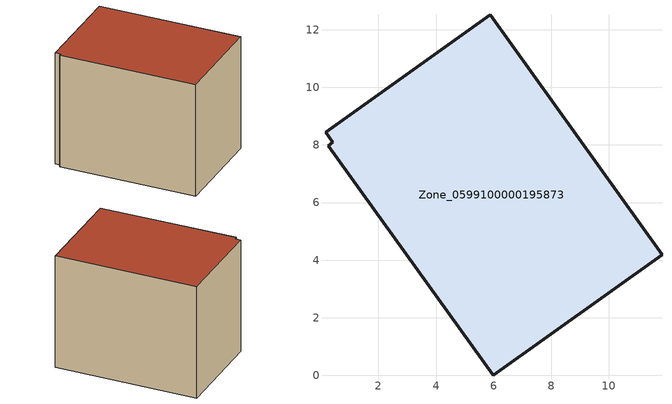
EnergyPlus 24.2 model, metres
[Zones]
Zone_0599100000195873
 floor ground (C_G): 0.26,7.97 0.41,8.09 0.16,8.44 5.88,12.53 11.84,4.19 5.98,0 z0
 wall outside (C_F): 5.98,0 11.84,4.19 5.88,12.53 0.16,8.44 0.41,8.09 0.26,7.97 5.98,0 z0:8.35
 roof outside (C_R): 0.41,8.09 0.26,7.97 5.98,0 11.84,4.19 5.88,12.53 0.16,8.44 z8.35
[BUILDING]
Pand.0599100000195873: North Axis=0; Terrain=City; Loads Convergence Tolerance Value=0.04; Temperature Convergence Tolerance Value=0.4; Solar Distribution=FullExterior; Maximum Number of Warmup Days=25; Minimum Number of Warmup Days=1
[Site:Location]
Rotterdam.The.Hague.AP_ZH_NLD Design_Conditions: Latitude=51.96; Longitude=4.45; Time Zone=1; Elevation=-4.5
[SITE:GROUNDTEMPERATURE:BUILDINGSURFACE]
18, 18, 18, 18, 18, 18, 18, 18, 18, 18, 18, 18
[MATERIAL] Thermal Absorptance=0.9; Solar Absorptance=0.7; Visible Absorptance=0.7
Name | Roughness | Thickness | Conductivity | Density | Specific Heat
G.TC.1992-2005 | MediumSmooth | 0.15 | 0.06 | 540 | 1210
F.TC.1992-2005 | Rough | 0.3 | 0.12 | 1920 | 840
R.TC.1992-2005 | MediumRough | 0.2 | 0.08 | 1500 | 1000
[CONSTRUCTION]
C_G: G.TC.1992-2005
C_F: F.TC.1992-2005
C_R: R.TC.1992-2005
[ZONE]
Zone_0599100000195873: Type=1; Multiplier=1; Ceiling Height=Autocalculate; Volume=Autocalculate; Floor Area=autocalculate; Part of Total Floor Area=Yes
[ZONEINFILTRATION:DESIGNFLOWRATE]
Infil_Zone_0599100000195873: Zone or ZoneList or Space or SpaceList=Zone_0599100000195873; Schedule=AlwaysOn; Design Flow Rate Calculation Method=Flow/Area; Flow Rate per Floor Area=0.0015; Constant Term Coefficient=1; Temperature Term Coefficient=0; Velocity Term Coefficient=0; Velocity Squared Term Coefficient=0
[HVACTEMPLATE:ZONE:IDEALLOADSAIRSYSTEM]
Zone_0599100000195873: Maximum Heating Supply Air Temperature=50; Minimum Cooling Supply Air Temperature=13; Maximum Heating Supply Air Humidity Ratio=0.0156; Minimum Cooling Supply Air Humidity Ratio=0.0077; Heating Limit=NoLimit; Cooling Limit=NoLimit; Dehumidification Control Type=ConstantSensibleHeatRatio; Cooling Sensible Heat Ratio=0.7; Dehumidification Setpoint=60; Humidification Control Type=None; Humidification Setpoint=30; Outdoor Air Method=None; Outdoor Air Flow Rate per Person=0.00944; Outdoor Air Flow Rate per Zone Floor Area=0; Outdoor Air Flow Rate per Zone=0; Demand Controlled Ventilation Type=None; Outdoor Air Economizer Type=NoEconomizer; Heat Recovery Type=None; Sensible Heat Recovery Effectiveness=0.7; Latent Heat Recovery Effectiveness=0.65
[ZONECONTROL:THERMOSTAT]
ThermostatControl_Zone_0599100000195873: Zone or ZoneList=Zone_0599100000195873; Control Type Schedule=DualSetpointControlType; Control 1=Thermostat_Zone_0599100000195873; Temperature Difference Between Cutout And Setpoint=0
[THERMOSTATSETPOINT:DUALSETPOINT]
Thermostat_Zone_0599100000195873: Heating Setpoint Temperature Schedule=HeatingSetpoint_Zone_0599100000195873; Cooling Setpoint Temperature Schedule=CoolingSetpoint_Zone_0599100000195873
[SCHEDULE:COMPACT]
HeatingSetpoint_Zone_0599100000195873: Through: 12/31, For: AllDays, Until: 24:00, 21
CoolingSetpoint_Zone_0599100000195873: Through: 12/31, For: AllDays, Until: 24:00, 24
DualSetpointControlType: Through: 12/31, For: AllDays, Until: 24:00, 4
AlwaysOn: Through: 12/31, For: AllDays, Until: 24:00, 1
